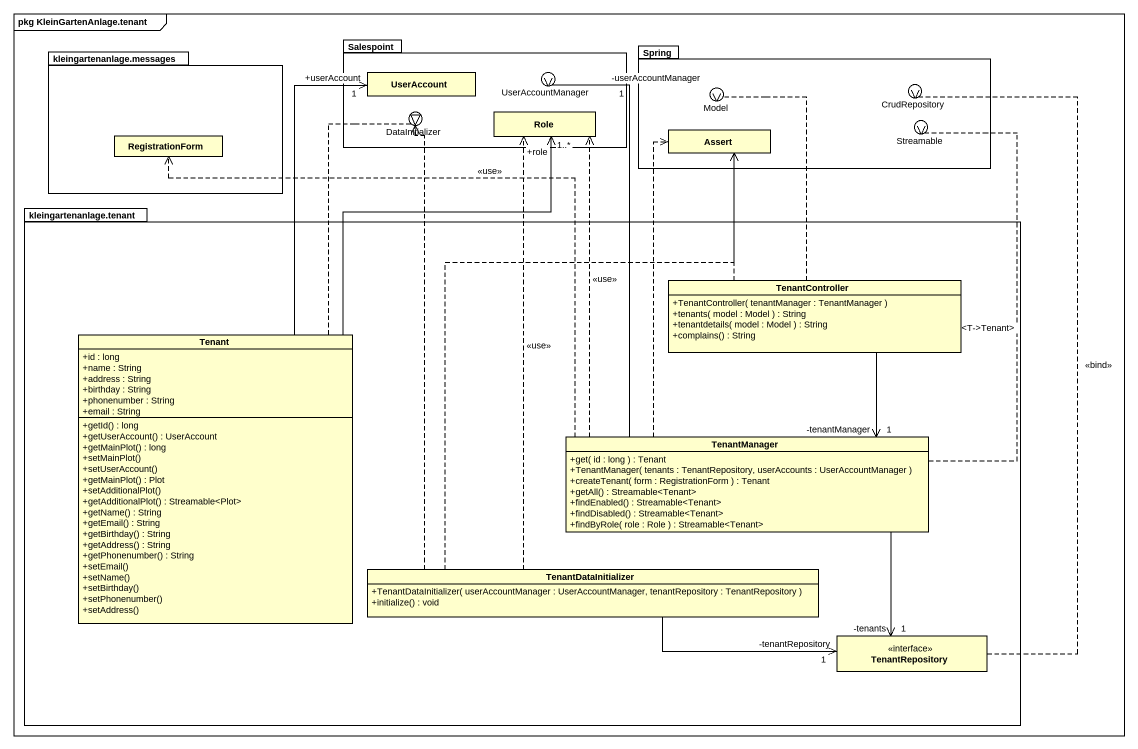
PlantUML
@startuml
mainframe pkg KleinGartenAnlage.tenant
allowmixing
hide circle
hide empty members
skinparam classAttributeIconSize 0
package "kleingartenanlage.messages" as kleingartenanlage_messages {
  class RegistrationForm
}
package Salespoint {
  class UserAccount
  class Role
}
package Spring {
  class Assert
}
() UserAccountManager
() Model
() CrudRepository
() DataInitializer
() Streamable
package "kleingartenanlage.tenant" as kleingartenanlage_tenant {
  class TenantController {
    +TenantController( tenantManager : TenantManager )
    +tenants( model : Model ) : String
    +tenantdetails( model : Model ) : String
    +complains() : String
  }
  class Tenant {
    +id : long
    +name : String
    +address : String
    +birthday : String
    +phonenumber : String
    +email : String
    +getId() : long
    +getUserAccount() : UserAccount
    +getMainPlot() : long
    +setMainPlot()
    +setUserAccount()
    +getMainPlot() : Plot
    +setAdditionalPlot()
    +getAdditionalPlot() : Streamable<Plot>
    +getName() : String
    +getEmail() : String
    +getBirthday() : String
    +getAddress() : String
    +getPhonenumber() : String
    +setEmail()
    +setName()
    +setBirthday()
    +setPhonenumber()
    +setAddress()
  }
  class TenantManager {
    +get( id : long ) : Tenant
    +TenantManager( tenants : TenantRepository, userAccounts : UserAccountManager )
    +createTenant( form : RegistrationForm ) : Tenant
    +getAll() : Streamable<Tenant>
    +findEnabled() : Streamable<Tenant>
    +findDisabled() : Streamable<Tenant>
    +findByRole( role : Role ) : Streamable<Tenant>
  }
  class TenantDataInitializer {
    +TenantDataInitializer( userAccountManager : UserAccountManager, tenantRepository : TenantRepository )
    +initialize() : void
  }
  interface TenantRepository
}
Salespoint -right- UserAccountManager
Spring -left- Model
Spring -right- CrudRepository
Salespoint -left- DataInitializer
Spring -right- Streamable
TenantController .up.> Model
TenantController .up.> Assert
TenantController --> "1\n-tenantManager" TenantManager
Tenant -up-> "1\n+userAccount" UserAccount
Tenant .up.|> DataInitializer
Tenant -up-> "+role\n1..*" Role
TenantManager -up-> "-userAccountManager\n1" UserAccountManager
TenantManager .up.> Role : <<use>>
TenantManager .up.> Assert
TenantManager .up.> Streamable : <T->Tenant>
TenantManager .left.> RegistrationForm : <<use>>
TenantManager --> "1\n-tenants" TenantRepository
TenantDataInitializer .up.> DataInitializer
TenantDataInitializer .up.> Role : <<use>>
TenantDataInitializer .up.> Assert
TenantDataInitializer -right-> "-tenantRepository\n1" TenantRepository
TenantRepository .up.> CrudRepository : <<bind>>
@enduml
